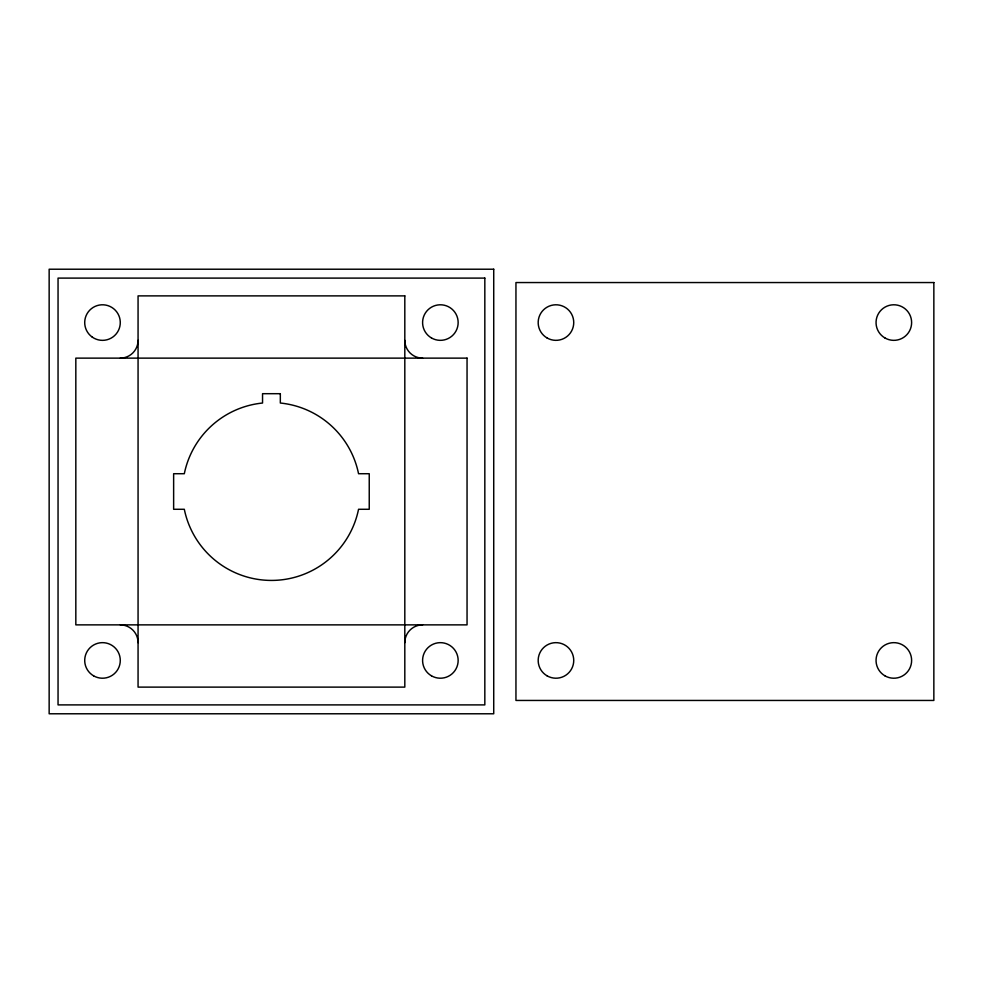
<?xml version="1.0" encoding="UTF-8"?>
<svg xmlns="http://www.w3.org/2000/svg" width="983" height="983" viewBox="0 0 983 983"><rect width="100%" height="100%" fill="white"/><g stroke="black" fill="none" stroke-linecap="round" stroke-linejoin="round"><path stroke-width="1.47" d="M404.812 642.661A17.78 17.78 0 0 1 422.592 624.869M138.062 340.339A17.78 17.78 0 0 1 120.282 358.131M422.592 358.131A17.78 17.78 0 0 1 404.812 340.339M120.282 624.869A17.78 17.78 0 0 1 138.062 642.661M493.724 269.219L49.15 269.219L49.15 713.781L493.724 713.781L493.724 269.219M484.828 278.103L58.046 278.103L58.046 704.897L484.828 704.897L484.828 278.103M933.85 282.551L515.952 282.551L515.952 700.449L933.85 700.449L933.85 282.551M404.812 295.883L138.062 295.883L138.062 687.117L404.812 687.117L404.812 295.883M467.048 358.131L75.826 358.131L75.826 624.869L467.048 624.869L467.048 358.131M280.327 393.691L262.547 393.691L262.547 403.03A88.912 88.912 0 0 0 184.312 473.72L173.635 473.72L173.635 509.28L184.312 509.28A88.912 88.912 0 0 0 358.549 509.28L369.239 509.28L369.239 473.72L358.549 473.72A88.912 88.912 0 0 0 280.327 403.03L280.327 393.691M92.255 337.108A17.78 17.78 0 0 0 120.209 324.157A17.78 17.78 0 0 0 95.032 306.426A17.78 17.78 0 0 0 92.255 337.108M431.488 337.968A17.78 17.78 0 0 0 458.152 322.559A17.78 17.78 0 0 0 431.488 307.163A17.78 17.78 0 0 0 431.488 337.968M93.606 675.837A17.78 17.78 0 0 0 120.282 660.441A17.78 17.78 0 0 0 93.606 645.032A17.78 17.78 0 0 0 93.606 675.837M431.488 675.837A17.78 17.78 0 0 0 458.152 660.441A17.78 17.78 0 0 0 431.488 645.032A17.78 17.78 0 0 0 431.488 675.837M547.076 337.968A17.78 17.78 0 0 0 573.74 322.559A17.78 17.78 0 0 0 547.076 307.163A17.78 17.78 0 0 0 547.076 337.968M884.946 337.968A17.78 17.78 0 0 0 911.622 322.559A17.78 17.78 0 0 0 884.946 307.163A17.78 17.78 0 0 0 884.946 337.968M547.076 675.837A17.78 17.78 0 0 0 573.74 660.441A17.78 17.78 0 0 0 547.076 645.032A17.78 17.78 0 0 0 547.076 675.837M884.946 675.837A17.78 17.78 0 0 0 911.622 660.441A17.78 17.78 0 0 0 884.946 645.032A17.78 17.78 0 0 0 884.946 675.837"/></g></svg>
